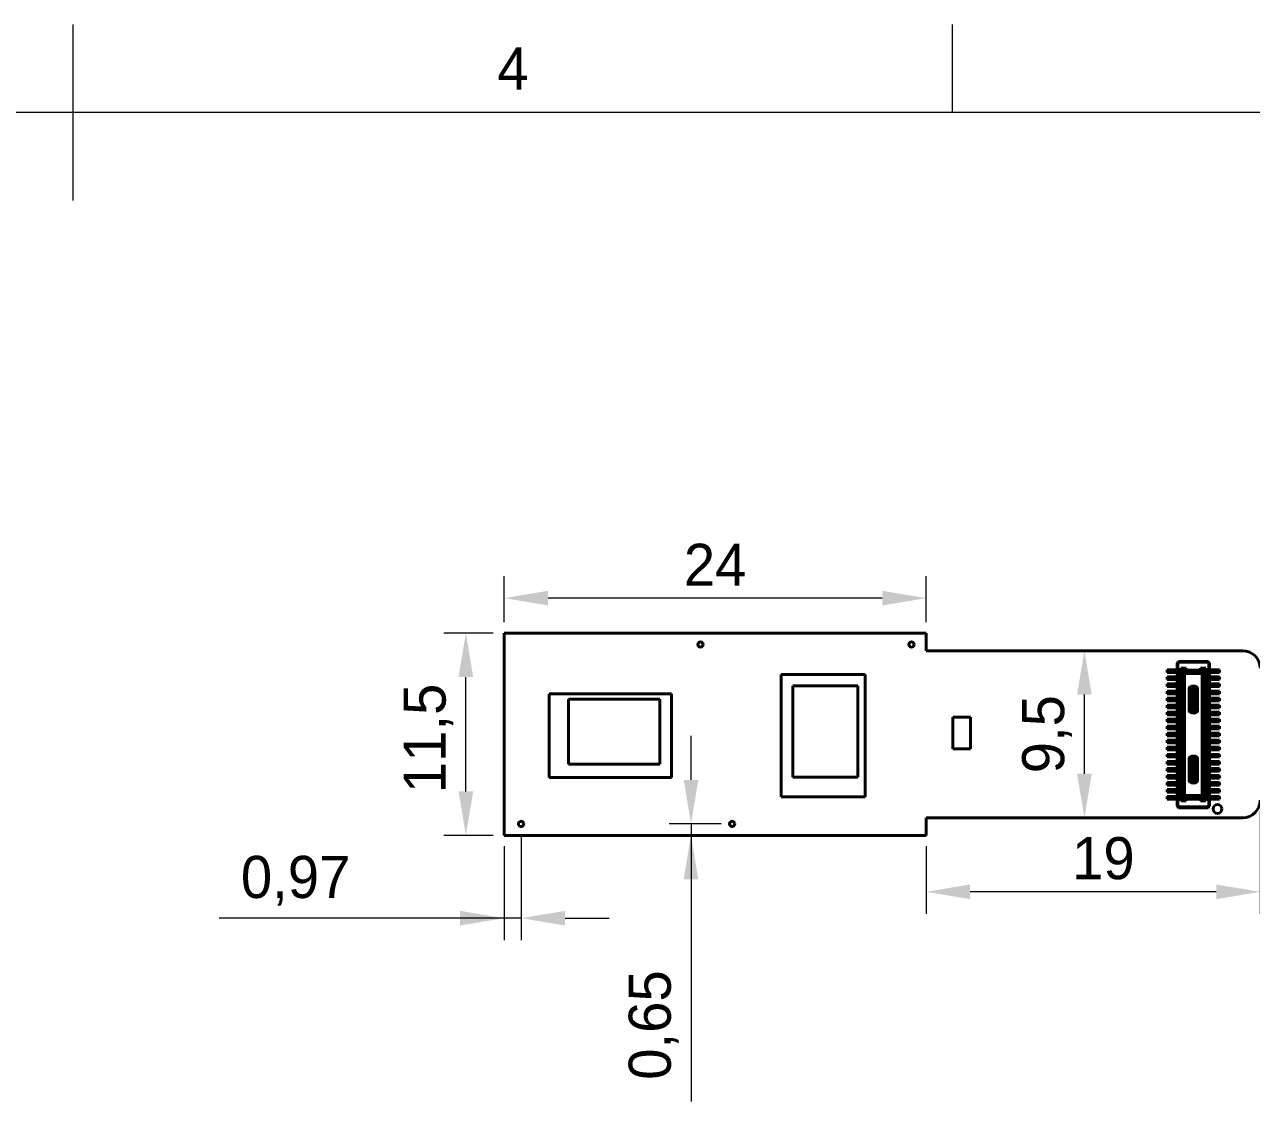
# Model space of a CAD drawing. Header units: millimetres. Extents: x 15 to 292, y 5 to 205.
# Drawn here: x 150.7 to 220.5, y 143.8 to 205 of the extents above; entities that cross this region are included whole.
import ezdxf

# ---------------------------------------------------------------- set-up
doc = ezdxf.new("R2010")
doc.units = ezdxf.units.MM
for name, color, linetype in [('Annotations', 7, 'Continuous'), ('Border', 7, 'Continuous'), ('Geometries', 7, 'Continuous')]:
    doc.layers.add(name, color=color, linetype=linetype)
doc.styles.add('Shapr0', font='txt', dxfattribs={"height": 2.3925})
doc.styles.add('Shapr6', font='txt', dxfattribs={"height": 2.3925})
doc.dimstyles.new('ISO-25', dxfattribs={"dimtxt": 2.5, "dimasz": 2.5, "dimexe": 1.25, "dimexo": 0.625, "dimtad": 1, "dimtxsty": 'Standard', "dimcen": 2.5, "dimadec": 0, "dimazin": 0, "dimtfac": 1, "dimtmove": 0, "dimatfit": 3, "dimfxl": 1, "dimarcsym": 0})

# ---------------------------------------------------------------- blocks, each defined once
blk = doc.blocks.new('*D2')
at = {"layer": 'Annotations', "color": 0, "linetype": 'Continuous', "lineweight": 15}
for p, q in [((177.375, 170.4), (174.577, 170.4)), ((175.827, 161.4), (175.827, 167.9)), ((177.375, 158.9), (174.577, 158.9))]:
    blk.add_line(p, q, dxfattribs=at)
at = {"layer": 'Annotations', "color": 0}
for points in [[(176.244, 167.9), (175.411, 167.9), (175.827, 170.4)], [(175.411, 161.4), (176.244, 161.4), (175.827, 158.9)]]:
    blk.add_solid(points, dxfattribs=at)
at = {"layer": 'Defpoints', "color": 0}
for p in [(175.827, 170.4), (178, 170.4), (178, 158.9)]:
    blk.add_point(p, dxfattribs=at)
at = {"layer": 'Annotations', "color": 0, "lineweight": 15, "insert": (173.703, 164.411), "char_height": 2.3925, "attachment_point": 5, "rotation": 90, "style": 'Shapr6'}
blk.add_mtext('11,5', dxfattribs=at)
blk = doc.blocks.new('*D4')
at = {"layer": 'Annotations', "color": 0, "linetype": 'Continuous', "lineweight": 15}
blk.add_line((211, 162.4), (211, 166.9), dxfattribs=at)
at = {"layer": 'Annotations', "color": 0}
for points in [[(211.417, 166.9), (210.583, 166.9), (211, 169.4)], [(210.583, 162.4), (211.417, 162.4), (211, 159.9)]]:
    blk.add_solid(points, dxfattribs=at)
at = {"layer": 'Defpoints', "color": 0}
for p in [(211, 169.4), (211, 169.4), (211, 159.9)]:
    blk.add_point(p, dxfattribs=at)
at = {"layer": 'Annotations', "color": 0, "lineweight": 15, "insert": (208.876, 164.65), "char_height": 2.3925, "attachment_point": 5, "rotation": 90, "style": 'Shapr6'}
blk.add_mtext('9,5', dxfattribs=at)
blk = doc.blocks.new('*D5')
at = {"layer": 'Annotations', "color": 0, "linetype": 'Continuous', "lineweight": 15}
for p, q in [((178, 171.025), (178, 173.637)), ((202, 171.025), (202, 173.637)), ((199.5, 172.387), (180.5, 172.387))]:
    blk.add_line(p, q, dxfattribs=at)
at = {"layer": 'Annotations', "color": 0}
for points in [[(180.5, 172.804), (180.5, 171.97), (178, 172.387)], [(199.5, 171.97), (199.5, 172.804), (202, 172.387)]]:
    blk.add_solid(points, dxfattribs=at)
at = {"layer": 'Defpoints', "color": 0}
for p in [(178, 172.387), (178, 170.4), (202, 170.4)]:
    blk.add_point(p, dxfattribs=at)
at = {"layer": 'Annotations', "color": 0, "lineweight": 15, "insert": (190, 174.283), "char_height": 2.3925, "attachment_point": 5, "style": 'Shapr6'}
blk.add_mtext('24', dxfattribs=at)
blk = doc.blocks.new('*D6')
at = {"layer": 'Annotations', "color": 0, "linetype": 'Continuous', "lineweight": 15}
for p, q in [((221, 160.275), (221, 154.439)), ((202, 158.275), (202, 154.439)), ((218.5, 155.689), (204.5, 155.689))]:
    blk.add_line(p, q, dxfattribs=at)
at = {"layer": 'Annotations', "color": 0}
for points in [[(204.5, 156.105), (204.5, 155.272), (202, 155.689)], [(218.5, 155.272), (218.5, 156.105), (221, 155.689)]]:
    blk.add_solid(points, dxfattribs=at)
at = {"layer": 'Defpoints', "color": 0}
for p in [(221, 160.9), (202, 158.9), (202, 155.689)]:
    blk.add_point(p, dxfattribs=at)
at = {"layer": 'Annotations', "color": 0, "lineweight": 15, "insert": (212.078, 157.585), "char_height": 2.3925, "attachment_point": 5, "style": 'Shapr6'}
blk.add_mtext('19', dxfattribs=at)
blk = doc.blocks.new('*D8')
at = {"layer": 'Annotations', "color": 0, "linetype": 'Continuous', "lineweight": 15}
for p, q in [((178.966, 158.925), (178.966, 152.939)), ((178, 158.275), (178, 152.939)), ((178, 154.189), (161.8, 154.189)), ((175.5, 154.189), (173, 154.189)), ((178.966, 154.189), (178, 154.189)), ((181.466, 154.189), (183.966, 154.189))]:
    blk.add_line(p, q, dxfattribs=at)
at = {"layer": 'Annotations', "color": 0}
for points in [[(175.5, 153.773), (175.5, 154.606), (178, 154.189)], [(181.466, 154.606), (181.466, 153.773), (178.966, 154.189)]]:
    blk.add_solid(points, dxfattribs=at)
at = {"layer": 'Defpoints', "color": 0}
for p in [(178.966, 159.55), (178, 158.9), (178, 154.189)]:
    blk.add_point(p, dxfattribs=at)
at = {"layer": 'Annotations', "color": 0, "lineweight": 15, "insert": (166.146, 156.313), "char_height": 2.3925, "attachment_point": 5, "style": 'Shapr6'}
blk.add_mtext('0,97', dxfattribs=at)
blk = doc.blocks.new('*D9')
at = {"layer": 'Annotations', "color": 0, "linetype": 'Continuous', "lineweight": 15}
for p, q in [((188.63, 162.05), (188.63, 164.55)), ((190.341, 159.55), (187.38, 159.55)), ((188.63, 159.55), (188.63, 158.9)), ((188.63, 158.9), (188.63, 143.769)), ((188.63, 156.4), (188.63, 153.9))]:
    blk.add_line(p, q, dxfattribs=at)
at = {"layer": 'Annotations', "color": 0}
for points in [[(188.213, 162.05), (189.046, 162.05), (188.63, 159.55)], [(189.046, 156.4), (188.213, 156.4), (188.63, 158.9)]]:
    blk.add_solid(points, dxfattribs=at)
at = {"layer": 'Defpoints', "color": 0}
for p in [(190.966, 159.55), (178, 158.9), (188.63, 158.9)]:
    blk.add_point(p, dxfattribs=at)
at = {"layer": 'Annotations', "color": 0, "lineweight": 15, "insert": (186.506, 148.115), "char_height": 2.3925, "attachment_point": 5, "rotation": 90, "style": 'Shapr6'}
blk.add_mtext('0,65', dxfattribs=at)

msp = doc.modelspace()

# ---------------------------------------------------------------- linework, layer by layer
at = {"layer": 'Border', "linetype": 'Continuous', "lineweight": 15}
for p, q in [((153.5, 195), (153.5, 205)), ((203.5, 200), (203.5, 205)), ((287, 200), (20, 200))]:
    msp.add_line(p, q, dxfattribs=at)
at = {"layer": 'Geometries', "linetype": 'Continuous', "lineweight": 40}
for p, q in [((178, 170.4), (202, 170.4)), ((178, 158.9), (178, 170.4)), ((178, 170.4), (202, 170.4)), ((178, 158.9), (178, 170.4)), ((202, 169.4), (202, 170.4)), ((202, 169.4), (202, 170.4)), ((202, 169.4), (220, 169.4)), ((202, 169.4), (220, 169.4)), ((215.711, 168.305), (215.971, 168.305)), ((215.711, 168.155), (215.711, 168.305)), ((215.971, 168.155), (215.711, 168.155)), ((215.971, 168.305), (216.015, 168.305)), ((215.971, 168.305), (215.971, 168.155)), ((215.971, 168.155), (216.015, 168.155)), ((216.015, 168.305), (216.039, 168.305)), ((216.015, 168.305), (216.015, 168.155)), ((216.039, 168.155), (216.015, 168.155)), ((216.039, 168.305), (216.039, 168.155)), ((216.171, 168.305), (216.039, 168.305)), ((216.171, 168.155), (216.039, 168.155)), ((216.171, 168.305), (216.271, 168.305)), ((216.171, 168.305), (216.171, 168.155)), ((216.271, 168.155), (216.171, 168.155)), ((216.271, 168.69), (216.321, 168.74)), ((216.271, 168.305), (216.271, 168.69)), ((216.271, 168.155), (216.271, 168.305)), ((216.271, 167.905), (216.271, 168.155)), ((216.371, 168.79), (216.321, 168.74)), ((216.321, 168.74), (216.321, 160.52)), ((216.321, 168.74), (218.071, 168.74)), ((218.021, 168.79), (216.371, 168.79)), ((216.481, 168.4), (216.631, 168.4)), ((216.481, 168.4), (216.481, 160.86)), ((216.631, 168.4), (216.796, 168.4)), ((216.631, 168.4), (216.631, 168.265)), ((216.796, 168.265), (216.631, 168.265)), ((216.631, 168.265), (216.631, 168.161)), ((216.631, 168.161), (216.631, 161.1)), ((216.691, 168.1), (216.632, 168.159)), ((216.632, 168.159), (217.76, 168.159)), ((216.796, 168.3), (216.796, 168.4)), ((216.796, 168.3), (217.596, 168.3)), ((216.796, 168.3), (216.796, 168.265)), ((217.596, 168.4), (217.761, 168.4)), ((217.596, 168.4), (217.596, 168.3)), ((217.596, 168.265), (217.596, 168.3)), ((217.761, 168.265), (217.596, 168.265)), ((217.701, 168.1), (217.76, 168.159)), ((217.761, 168.4), (217.911, 168.4)), ((217.761, 168.4), (217.761, 168.265)), ((217.761, 168.265), (217.761, 168.161)), ((217.761, 168.161), (217.761, 161.1)), ((217.911, 160.86), (217.911, 168.4)), ((218.021, 168.79), (218.071, 168.74)), ((218.071, 168.74), (218.121, 168.69)), ((218.071, 168.74), (218.071, 160.52)), ((218.121, 168.305), (218.121, 168.69)), ((218.221, 168.305), (218.121, 168.305)), ((218.121, 168.155), (218.121, 168.305)), ((218.121, 168.155), (218.221, 168.155)), ((218.121, 167.905), (218.121, 168.155)), ((218.221, 168.305), (218.354, 168.305)), ((218.221, 168.305), (218.221, 168.155)), ((218.221, 168.155), (218.354, 168.155)), ((218.377, 168.305), (218.354, 168.305)), ((218.354, 168.305), (218.354, 168.155)), ((218.354, 168.155), (218.377, 168.155)), ((218.377, 168.305), (218.377, 168.155)), ((218.421, 168.305), (218.377, 168.305)), ((218.421, 168.155), (218.377, 168.155)), ((218.681, 168.305), (218.421, 168.305)), ((218.421, 168.305), (218.421, 168.155)), ((218.421, 168.155), (218.681, 168.155)), ((218.681, 168.155), (218.681, 168.305)), ((193.762, 161.089), (193.762, 168.045)), ((193.762, 168.045), (198.527, 168.045)), ((198.527, 168.045), (198.527, 161.089)), ((215.711, 167.905), (215.971, 167.905)), ((215.711, 167.755), (215.711, 167.905)), ((215.971, 167.755), (215.711, 167.755)), ((215.711, 167.505), (215.971, 167.505)), ((215.711, 167.355), (215.711, 167.505)), ((215.971, 167.905), (216.015, 167.905)), ((215.971, 167.905), (215.971, 167.755)), ((215.971, 167.755), (216.015, 167.755)), ((215.971, 167.505), (216.015, 167.505)), ((215.971, 167.505), (215.971, 167.355)), ((216.015, 167.905), (216.039, 167.905)), ((216.015, 167.905), (216.015, 167.755)), ((216.039, 167.755), (216.015, 167.755)), ((216.015, 167.505), (216.039, 167.505)), ((216.015, 167.505), (216.015, 167.355)), ((216.171, 167.905), (216.039, 167.905)), ((216.039, 167.905), (216.039, 167.755)), ((216.171, 167.755), (216.039, 167.755)), ((216.171, 167.505), (216.039, 167.505)), ((216.039, 167.505), (216.039, 167.355)), ((216.171, 167.905), (216.171, 167.755)), ((216.171, 167.905), (216.271, 167.905)), ((216.271, 167.755), (216.171, 167.755)), ((216.171, 167.505), (216.171, 167.355)), ((216.171, 167.505), (216.271, 167.505)), ((216.271, 167.755), (216.271, 167.905)), ((216.271, 167.505), (216.271, 167.755)), ((216.271, 167.355), (216.271, 167.505)), ((216.691, 168.1), (217.701, 168.1)), ((216.691, 168.1), (216.691, 161.161)), ((217.701, 168.1), (217.701, 161.161)), ((218.221, 167.905), (218.121, 167.905)), ((218.121, 167.755), (218.121, 167.905)), ((218.121, 167.755), (218.221, 167.755)), ((218.121, 167.505), (218.121, 167.755)), ((218.221, 167.505), (218.121, 167.505)), ((218.121, 167.355), (218.121, 167.505)), ((218.221, 167.905), (218.354, 167.905)), ((218.221, 167.905), (218.221, 167.755)), ((218.221, 167.755), (218.354, 167.755)), ((218.221, 167.505), (218.354, 167.505)), ((218.221, 167.505), (218.221, 167.355)), ((218.354, 167.905), (218.354, 167.755)), ((218.377, 167.905), (218.354, 167.905)), ((218.354, 167.755), (218.377, 167.755)), ((218.377, 167.505), (218.354, 167.505)), ((218.354, 167.505), (218.354, 167.355)), ((218.421, 167.905), (218.377, 167.905)), ((218.377, 167.905), (218.377, 167.755)), ((218.421, 167.755), (218.377, 167.755)), ((218.421, 167.505), (218.377, 167.505)), ((218.377, 167.505), (218.377, 167.355)), ((218.681, 167.905), (218.421, 167.905)), ((218.421, 167.905), (218.421, 167.755)), ((218.421, 167.755), (218.681, 167.755)), ((218.421, 167.505), (218.421, 167.355)), ((218.681, 167.505), (218.421, 167.505)), ((218.681, 167.755), (218.681, 167.905)), ((218.681, 167.355), (218.681, 167.505)), ((180.566, 166.95), (187.522, 166.95)), ((180.566, 162.185), (180.566, 166.95)), ((187.522, 166.95), (187.522, 162.185)), ((194.416, 167.4), (198.116, 167.4)), ((194.416, 162.2), (194.416, 167.4)), ((198.116, 167.4), (198.116, 162.2)), ((215.971, 167.355), (215.711, 167.355)), ((215.711, 167.105), (215.971, 167.105)), ((215.711, 166.955), (215.711, 167.105)), ((215.971, 166.955), (215.711, 166.955)), ((215.971, 167.355), (216.015, 167.355)), ((215.971, 167.105), (216.015, 167.105)), ((215.971, 167.105), (215.971, 166.955)), ((215.971, 166.955), (216.015, 166.955)), ((216.039, 167.355), (216.015, 167.355)), ((216.015, 167.105), (216.015, 166.955)), ((216.015, 167.105), (216.039, 167.105)), ((216.039, 166.955), (216.015, 166.955)), ((216.171, 167.355), (216.039, 167.355)), ((216.171, 167.105), (216.039, 167.105)), ((216.039, 167.105), (216.039, 166.955)), ((216.171, 166.955), (216.039, 166.955)), ((216.271, 167.355), (216.171, 167.355)), ((216.171, 167.105), (216.271, 167.105)), ((216.171, 167.105), (216.171, 166.955)), ((216.271, 166.955), (216.171, 166.955)), ((216.271, 167.105), (216.271, 167.355)), ((216.271, 166.955), (216.271, 167.105)), ((216.271, 166.705), (216.271, 166.955)), ((217.011, 167.254), (216.961, 167.254)), ((216.961, 165.991), (216.961, 167.254)), ((217.036, 167.297), (217.011, 167.34)), ((217.011, 165.991), (217.011, 167.254)), ((217.136, 167.283), (217.136, 165.962)), ((217.256, 167.283), (217.256, 165.962)), ((217.356, 167.297), (217.381, 167.34)), ((217.431, 167.254), (217.381, 167.254)), ((217.381, 165.991), (217.381, 167.254)), ((217.431, 167.254), (217.431, 165.991)), ((218.121, 167.355), (218.221, 167.355)), ((218.121, 167.105), (218.121, 167.355)), ((218.221, 167.105), (218.121, 167.105)), ((218.121, 166.955), (218.121, 167.105)), ((218.121, 166.955), (218.221, 166.955)), ((218.121, 166.705), (218.121, 166.955)), ((218.221, 167.355), (218.354, 167.355)), ((218.221, 167.105), (218.354, 167.105)), ((218.221, 167.105), (218.221, 166.955)), ((218.221, 166.955), (218.354, 166.955)), ((218.354, 167.355), (218.377, 167.355)), ((218.377, 167.105), (218.354, 167.105)), ((218.354, 167.105), (218.354, 166.955)), ((218.354, 166.955), (218.377, 166.955)), ((218.421, 167.355), (218.377, 167.355)), ((218.377, 167.105), (218.377, 166.955)), ((218.421, 167.105), (218.377, 167.105)), ((218.421, 166.955), (218.377, 166.955)), ((218.421, 167.355), (218.681, 167.355)), ((218.421, 167.105), (218.421, 166.955)), ((218.681, 167.105), (218.421, 167.105)), ((218.421, 166.955), (218.681, 166.955)), ((218.681, 166.955), (218.681, 167.105)), ((181.666, 166.65), (186.866, 166.65)), ((181.666, 162.95), (181.666, 166.65)), ((186.866, 166.65), (186.866, 162.95)), ((215.711, 166.555), (215.711, 166.705)), ((215.711, 166.705), (215.971, 166.705)), ((215.971, 166.555), (215.711, 166.555)), ((215.711, 166.305), (215.971, 166.305)), ((215.711, 166.155), (215.711, 166.305)), ((215.971, 166.155), (215.711, 166.155)), ((215.971, 166.705), (216.015, 166.705)), ((215.971, 166.705), (215.971, 166.555)), ((215.971, 166.555), (216.015, 166.555)), ((215.971, 166.305), (216.015, 166.305)), ((215.971, 166.305), (215.971, 166.155)), ((215.971, 166.155), (216.015, 166.155)), ((216.015, 166.705), (216.039, 166.705)), ((216.015, 166.705), (216.015, 166.555)), ((216.039, 166.555), (216.015, 166.555)), ((216.015, 166.305), (216.039, 166.305)), ((216.015, 166.305), (216.015, 166.155)), ((216.039, 166.155), (216.015, 166.155)), ((216.039, 166.705), (216.039, 166.555)), ((216.171, 166.705), (216.039, 166.705)), ((216.171, 166.555), (216.039, 166.555)), ((216.171, 166.305), (216.039, 166.305)), ((216.039, 166.305), (216.039, 166.155)), ((216.171, 166.155), (216.039, 166.155)), ((216.171, 166.705), (216.271, 166.705)), ((216.171, 166.705), (216.171, 166.555)), ((216.271, 166.555), (216.171, 166.555)), ((216.171, 166.305), (216.171, 166.155)), ((216.171, 166.305), (216.271, 166.305)), ((216.271, 166.155), (216.171, 166.155)), ((216.271, 166.555), (216.271, 166.705)), ((216.271, 166.305), (216.271, 166.555)), ((216.271, 166.155), (216.271, 166.305)), ((216.271, 165.905), (216.271, 166.155)), ((218.221, 166.705), (218.121, 166.705)), ((218.121, 166.555), (218.121, 166.705)), ((218.121, 166.555), (218.221, 166.555)), ((218.121, 166.305), (218.121, 166.555)), ((218.221, 166.305), (218.121, 166.305)), ((218.121, 166.155), (218.121, 166.305)), ((218.121, 166.155), (218.221, 166.155)), ((218.121, 165.905), (218.121, 166.155)), ((218.221, 166.705), (218.354, 166.705)), ((218.221, 166.705), (218.221, 166.555)), ((218.221, 166.555), (218.354, 166.555)), ((218.221, 166.305), (218.354, 166.305)), ((218.221, 166.305), (218.221, 166.155)), ((218.221, 166.155), (218.354, 166.155)), ((218.377, 166.705), (218.354, 166.705)), ((218.354, 166.705), (218.354, 166.555)), ((218.354, 166.555), (218.377, 166.555)), ((218.354, 166.305), (218.354, 166.155)), ((218.377, 166.305), (218.354, 166.305)), ((218.354, 166.155), (218.377, 166.155)), ((218.421, 166.705), (218.377, 166.705)), ((218.377, 166.705), (218.377, 166.555)), ((218.421, 166.555), (218.377, 166.555)), ((218.377, 166.305), (218.377, 166.155)), ((218.421, 166.305), (218.377, 166.305)), ((218.421, 166.155), (218.377, 166.155)), ((218.421, 166.705), (218.421, 166.555)), ((218.681, 166.705), (218.421, 166.705)), ((218.421, 166.555), (218.681, 166.555)), ((218.681, 166.305), (218.421, 166.305)), ((218.421, 166.305), (218.421, 166.155)), ((218.421, 166.155), (218.681, 166.155)), ((218.681, 166.555), (218.681, 166.705)), ((218.681, 166.155), (218.681, 166.305)), ((203.521, 165.624), (204.521, 165.624)), ((203.521, 163.824), (203.521, 165.624)), ((204.521, 165.624), (204.521, 163.824)), ((215.711, 165.905), (215.971, 165.905)), ((215.711, 165.755), (215.711, 165.905)), ((215.971, 165.755), (215.711, 165.755)), ((215.711, 165.355), (215.711, 165.505)), ((215.711, 165.505), (215.971, 165.505)), ((215.971, 165.355), (215.711, 165.355)), ((215.971, 165.905), (216.015, 165.905)), ((215.971, 165.905), (215.971, 165.755)), ((215.971, 165.755), (216.015, 165.755)), ((215.971, 165.505), (215.971, 165.355)), ((215.971, 165.505), (216.015, 165.505)), ((215.971, 165.355), (216.015, 165.355)), ((216.015, 165.905), (216.039, 165.905)), ((216.015, 165.905), (216.015, 165.755)), ((216.039, 165.755), (216.015, 165.755)), ((216.015, 165.505), (216.015, 165.355)), ((216.015, 165.505), (216.039, 165.505)), ((216.039, 165.355), (216.015, 165.355)), ((216.039, 165.905), (216.039, 165.755)), ((216.171, 165.905), (216.039, 165.905)), ((216.171, 165.755), (216.039, 165.755)), ((216.171, 165.505), (216.039, 165.505)), ((216.039, 165.505), (216.039, 165.355)), ((216.171, 165.355), (216.039, 165.355)), ((216.171, 165.905), (216.171, 165.755)), ((216.171, 165.905), (216.271, 165.905)), ((216.271, 165.755), (216.171, 165.755)), ((216.171, 165.505), (216.271, 165.505)), ((216.171, 165.505), (216.171, 165.355)), ((216.271, 165.355), (216.171, 165.355)), ((216.271, 165.755), (216.271, 165.905)), ((216.271, 165.505), (216.271, 165.755)), ((216.271, 165.355), (216.271, 165.505)), ((216.271, 165.105), (216.271, 165.355)), ((216.961, 165.991), (217.011, 165.991)), ((217.011, 165.905), (217.036, 165.948)), ((217.356, 165.948), (217.381, 165.905)), ((217.381, 165.991), (217.431, 165.991)), ((218.221, 165.905), (218.121, 165.905)), ((218.121, 165.755), (218.121, 165.905)), ((218.121, 165.755), (218.221, 165.755)), ((218.121, 165.505), (218.121, 165.755)), ((218.221, 165.505), (218.121, 165.505)), ((218.121, 165.355), (218.121, 165.505)), ((218.121, 165.105), (218.121, 165.355)), ((218.121, 165.355), (218.221, 165.355)), ((218.221, 165.905), (218.354, 165.905)), ((218.221, 165.905), (218.221, 165.755)), ((218.221, 165.755), (218.354, 165.755)), ((218.221, 165.505), (218.354, 165.505)), ((218.221, 165.505), (218.221, 165.355)), ((218.221, 165.355), (218.354, 165.355)), ((218.377, 165.905), (218.354, 165.905)), ((218.354, 165.905), (218.354, 165.755)), ((218.354, 165.755), (218.377, 165.755)), ((218.377, 165.505), (218.354, 165.505)), ((218.354, 165.505), (218.354, 165.355)), ((218.354, 165.355), (218.377, 165.355)), ((218.421, 165.905), (218.377, 165.905)), ((218.377, 165.905), (218.377, 165.755)), ((218.421, 165.755), (218.377, 165.755)), ((218.421, 165.505), (218.377, 165.505)), ((218.377, 165.505), (218.377, 165.355)), ((218.421, 165.355), (218.377, 165.355)), ((218.421, 165.905), (218.421, 165.755)), ((218.681, 165.905), (218.421, 165.905)), ((218.421, 165.755), (218.681, 165.755)), ((218.681, 165.505), (218.421, 165.505)), ((218.421, 165.505), (218.421, 165.355)), ((218.421, 165.355), (218.681, 165.355)), ((218.681, 165.755), (218.681, 165.905)), ((218.681, 165.355), (218.681, 165.505)), ((215.711, 165.105), (215.971, 165.105)), ((215.711, 164.955), (215.711, 165.105)), ((215.971, 164.955), (215.711, 164.955)), ((215.711, 164.555), (215.711, 164.705)), ((215.711, 164.705), (215.971, 164.705)), ((215.971, 165.105), (215.971, 164.955)), ((215.971, 165.105), (216.015, 165.105)), ((215.971, 164.955), (216.015, 164.955)), ((215.971, 164.705), (216.015, 164.705)), ((215.971, 164.705), (215.971, 164.555)), ((216.015, 165.105), (216.015, 164.955)), ((216.015, 165.105), (216.039, 165.105)), ((216.039, 164.955), (216.015, 164.955)), ((216.015, 164.705), (216.039, 164.705)), ((216.015, 164.705), (216.015, 164.555)), ((216.171, 165.105), (216.039, 165.105)), ((216.039, 165.105), (216.039, 164.955)), ((216.171, 164.955), (216.039, 164.955)), ((216.171, 164.705), (216.039, 164.705)), ((216.039, 164.705), (216.039, 164.555)), ((216.171, 165.105), (216.271, 165.105)), ((216.171, 165.105), (216.171, 164.955)), ((216.271, 164.955), (216.171, 164.955)), ((216.171, 164.705), (216.271, 164.705)), ((216.171, 164.705), (216.171, 164.555)), ((216.271, 164.955), (216.271, 165.105)), ((216.271, 164.705), (216.271, 164.955)), ((216.271, 164.555), (216.271, 164.705)), ((218.221, 165.105), (218.121, 165.105)), ((218.121, 164.955), (218.121, 165.105)), ((218.121, 164.955), (218.221, 164.955)), ((218.121, 164.705), (218.121, 164.955)), ((218.221, 164.705), (218.121, 164.705)), ((218.121, 164.555), (218.121, 164.705)), ((218.221, 165.105), (218.354, 165.105)), ((218.221, 165.105), (218.221, 164.955)), ((218.221, 164.955), (218.354, 164.955)), ((218.221, 164.705), (218.354, 164.705)), ((218.221, 164.705), (218.221, 164.555)), ((218.377, 165.105), (218.354, 165.105)), ((218.354, 165.105), (218.354, 164.955)), ((218.354, 164.955), (218.377, 164.955)), ((218.377, 164.705), (218.354, 164.705)), ((218.354, 164.705), (218.354, 164.555)), ((218.421, 165.105), (218.377, 165.105)), ((218.377, 165.105), (218.377, 164.955)), ((218.421, 164.955), (218.377, 164.955)), ((218.377, 164.705), (218.377, 164.555)), ((218.421, 164.705), (218.377, 164.705)), ((218.421, 165.105), (218.421, 164.955)), ((218.681, 165.105), (218.421, 165.105)), ((218.421, 164.955), (218.681, 164.955)), ((218.681, 164.705), (218.421, 164.705)), ((218.421, 164.705), (218.421, 164.555)), ((218.681, 164.955), (218.681, 165.105)), ((218.681, 164.555), (218.681, 164.705)), ((215.971, 164.555), (215.711, 164.555)), ((215.711, 164.305), (215.971, 164.305)), ((215.711, 164.155), (215.711, 164.305)), ((215.971, 164.155), (215.711, 164.155)), ((215.971, 164.555), (216.015, 164.555)), ((215.971, 164.305), (215.971, 164.155)), ((215.971, 164.305), (216.015, 164.305)), ((215.971, 164.155), (216.015, 164.155)), ((216.039, 164.555), (216.015, 164.555)), ((216.015, 164.305), (216.015, 164.155)), ((216.015, 164.305), (216.039, 164.305)), ((216.039, 164.155), (216.015, 164.155)), ((216.171, 164.555), (216.039, 164.555)), ((216.171, 164.305), (216.039, 164.305)), ((216.039, 164.305), (216.039, 164.155)), ((216.171, 164.155), (216.039, 164.155)), ((216.271, 164.555), (216.171, 164.555)), ((216.171, 164.305), (216.171, 164.155)), ((216.171, 164.305), (216.271, 164.305)), ((216.271, 164.155), (216.171, 164.155)), ((216.271, 164.305), (216.271, 164.555)), ((216.271, 164.155), (216.271, 164.305)), ((216.271, 163.905), (216.271, 164.155)), ((218.121, 164.555), (218.221, 164.555)), ((218.121, 164.305), (218.121, 164.555)), ((218.121, 164.155), (218.121, 164.305)), ((218.221, 164.305), (218.121, 164.305)), ((218.121, 164.155), (218.221, 164.155)), ((218.121, 163.905), (218.121, 164.155)), ((218.221, 164.555), (218.354, 164.555)), ((218.221, 164.305), (218.354, 164.305)), ((218.221, 164.305), (218.221, 164.155)), ((218.221, 164.155), (218.354, 164.155)), ((218.354, 164.555), (218.377, 164.555)), ((218.377, 164.305), (218.354, 164.305)), ((218.354, 164.305), (218.354, 164.155)), ((218.354, 164.155), (218.377, 164.155)), ((218.421, 164.555), (218.377, 164.555)), ((218.421, 164.305), (218.377, 164.305)), ((218.377, 164.305), (218.377, 164.155)), ((218.421, 164.155), (218.377, 164.155)), ((218.421, 164.555), (218.681, 164.555)), ((218.421, 164.305), (218.421, 164.155)), ((218.681, 164.305), (218.421, 164.305)), ((218.421, 164.155), (218.681, 164.155)), ((218.681, 164.155), (218.681, 164.305)), ((204.521, 163.824), (203.521, 163.824)), ((215.711, 163.755), (215.711, 163.905)), ((215.711, 163.905), (215.971, 163.905)), ((215.971, 163.755), (215.711, 163.755)), ((215.711, 163.505), (215.971, 163.505)), ((215.711, 163.355), (215.711, 163.505)), ((215.971, 163.355), (215.711, 163.355)), ((215.971, 163.905), (215.971, 163.755)), ((215.971, 163.905), (216.015, 163.905)), ((215.971, 163.755), (216.015, 163.755)), ((215.971, 163.505), (216.015, 163.505)), ((215.971, 163.505), (215.971, 163.355)), ((215.971, 163.355), (216.015, 163.355)), ((216.015, 163.905), (216.039, 163.905)), ((216.015, 163.905), (216.015, 163.755)), ((216.039, 163.755), (216.015, 163.755)), ((216.015, 163.505), (216.039, 163.505)), ((216.015, 163.505), (216.015, 163.355)), ((216.039, 163.355), (216.015, 163.355)), ((216.171, 163.905), (216.039, 163.905)), ((216.039, 163.905), (216.039, 163.755)), ((216.171, 163.755), (216.039, 163.755)), ((216.171, 163.505), (216.039, 163.505)), ((216.039, 163.505), (216.039, 163.355)), ((216.171, 163.355), (216.039, 163.355)), ((216.171, 163.905), (216.271, 163.905)), ((216.171, 163.905), (216.171, 163.755)), ((216.271, 163.755), (216.171, 163.755)), ((216.171, 163.505), (216.271, 163.505)), ((216.171, 163.505), (216.171, 163.355)), ((216.271, 163.355), (216.171, 163.355)), ((216.271, 163.755), (216.271, 163.905)), ((216.271, 163.505), (216.271, 163.755)), ((216.271, 163.355), (216.271, 163.505)), ((216.271, 163.105), (216.271, 163.355)), ((217.011, 163.269), (216.961, 163.269)), ((216.961, 163.269), (216.961, 162.006)), ((217.036, 163.312), (217.011, 163.355)), ((217.011, 162.006), (217.011, 163.269)), ((217.136, 163.298), (217.136, 161.977)), ((217.256, 163.298), (217.256, 161.977)), ((217.381, 163.355), (217.356, 163.312)), ((217.431, 163.269), (217.381, 163.269)), ((217.381, 162.006), (217.381, 163.269)), ((217.431, 162.006), (217.431, 163.269)), ((218.221, 163.905), (218.121, 163.905)), ((218.121, 163.755), (218.121, 163.905)), ((218.121, 163.755), (218.221, 163.755)), ((218.121, 163.505), (218.121, 163.755)), ((218.221, 163.505), (218.121, 163.505)), ((218.121, 163.355), (218.121, 163.505)), ((218.121, 163.355), (218.221, 163.355)), ((218.121, 163.105), (218.121, 163.355)), ((218.221, 163.905), (218.354, 163.905)), ((218.221, 163.905), (218.221, 163.755)), ((218.221, 163.755), (218.354, 163.755)), ((218.221, 163.505), (218.354, 163.505)), ((218.221, 163.505), (218.221, 163.355)), ((218.221, 163.355), (218.354, 163.355)), ((218.377, 163.905), (218.354, 163.905)), ((218.354, 163.905), (218.354, 163.755)), ((218.354, 163.755), (218.377, 163.755)), ((218.377, 163.505), (218.354, 163.505)), ((218.354, 163.505), (218.354, 163.355)), ((218.354, 163.355), (218.377, 163.355)), ((218.421, 163.905), (218.377, 163.905)), ((218.377, 163.905), (218.377, 163.755)), ((218.421, 163.755), (218.377, 163.755)), ((218.421, 163.505), (218.377, 163.505)), ((218.377, 163.505), (218.377, 163.355)), ((218.421, 163.355), (218.377, 163.355)), ((218.681, 163.905), (218.421, 163.905)), ((218.421, 163.905), (218.421, 163.755)), ((218.421, 163.755), (218.681, 163.755)), ((218.421, 163.505), (218.421, 163.355)), ((218.681, 163.505), (218.421, 163.505)), ((218.421, 163.355), (218.681, 163.355)), ((218.681, 163.755), (218.681, 163.905)), ((218.681, 163.355), (218.681, 163.505)), ((186.866, 162.95), (181.666, 162.95)), ((215.711, 162.955), (215.711, 163.105)), ((215.711, 163.105), (215.971, 163.105)), ((215.971, 162.955), (215.711, 162.955)), ((215.711, 162.705), (215.971, 162.705)), ((215.711, 162.555), (215.711, 162.705)), ((215.971, 163.105), (216.015, 163.105)), ((215.971, 163.105), (215.971, 162.955)), ((215.971, 162.955), (216.015, 162.955)), ((215.971, 162.705), (216.015, 162.705)), ((215.971, 162.705), (215.971, 162.555)), ((216.015, 163.105), (216.039, 163.105)), ((216.015, 163.105), (216.015, 162.955)), ((216.039, 162.955), (216.015, 162.955)), ((216.015, 162.705), (216.039, 162.705)), ((216.015, 162.705), (216.015, 162.555)), ((216.171, 163.105), (216.039, 163.105)), ((216.039, 163.105), (216.039, 162.955)), ((216.171, 162.955), (216.039, 162.955)), ((216.171, 162.705), (216.039, 162.705)), ((216.039, 162.705), (216.039, 162.555)), ((216.171, 163.105), (216.171, 162.955)), ((216.171, 163.105), (216.271, 163.105)), ((216.271, 162.955), (216.171, 162.955)), ((216.171, 162.705), (216.271, 162.705)), ((216.171, 162.705), (216.171, 162.555)), ((216.271, 162.955), (216.271, 163.105)), ((216.271, 162.705), (216.271, 162.955)), ((216.271, 162.555), (216.271, 162.705)), ((218.221, 163.105), (218.121, 163.105)), ((218.121, 162.955), (218.121, 163.105)), ((218.121, 162.955), (218.221, 162.955)), ((218.121, 162.705), (218.121, 162.955)), ((218.221, 162.705), (218.121, 162.705)), ((218.121, 162.555), (218.121, 162.705)), ((218.221, 163.105), (218.354, 163.105)), ((218.221, 163.105), (218.221, 162.955)), ((218.221, 162.955), (218.354, 162.955)), ((218.221, 162.705), (218.354, 162.705)), ((218.221, 162.705), (218.221, 162.555)), ((218.354, 163.105), (218.354, 162.955)), ((218.377, 163.105), (218.354, 163.105)), ((218.354, 162.955), (218.377, 162.955)), ((218.377, 162.705), (218.354, 162.705)), ((218.354, 162.705), (218.354, 162.555)), ((218.421, 163.105), (218.377, 163.105)), ((218.377, 163.105), (218.377, 162.955)), ((218.421, 162.955), (218.377, 162.955)), ((218.421, 162.705), (218.377, 162.705)), ((218.377, 162.705), (218.377, 162.555)), ((218.421, 163.105), (218.421, 162.955)), ((218.681, 163.105), (218.421, 163.105)), ((218.421, 162.955), (218.681, 162.955)), ((218.421, 162.705), (218.421, 162.555)), ((218.681, 162.705), (218.421, 162.705)), ((218.681, 162.955), (218.681, 163.105)), ((218.681, 162.555), (218.681, 162.705)), ((187.522, 162.185), (180.566, 162.185)), ((198.116, 162.2), (194.416, 162.2)), ((215.971, 162.555), (215.711, 162.555)), ((215.711, 162.305), (215.971, 162.305)), ((215.711, 162.155), (215.711, 162.305)), ((215.971, 162.155), (215.711, 162.155)), ((215.711, 161.905), (215.971, 161.905)), ((215.711, 161.755), (215.711, 161.905)), ((215.971, 162.555), (216.015, 162.555)), ((215.971, 162.305), (216.015, 162.305)), ((215.971, 162.305), (215.971, 162.155)), ((215.971, 162.155), (216.015, 162.155)), ((215.971, 161.905), (216.015, 161.905)), ((215.971, 161.905), (215.971, 161.755)), ((216.039, 162.555), (216.015, 162.555)), ((216.015, 162.305), (216.039, 162.305)), ((216.015, 162.305), (216.015, 162.155)), ((216.039, 162.155), (216.015, 162.155)), ((216.015, 161.905), (216.039, 161.905)), ((216.015, 161.905), (216.015, 161.755)), ((216.171, 162.555), (216.039, 162.555)), ((216.171, 162.305), (216.039, 162.305)), ((216.039, 162.305), (216.039, 162.155)), ((216.171, 162.155), (216.039, 162.155)), ((216.171, 161.905), (216.039, 161.905)), ((216.039, 161.905), (216.039, 161.755)), ((216.271, 162.555), (216.171, 162.555)), ((216.171, 162.305), (216.271, 162.305)), ((216.171, 162.305), (216.171, 162.155)), ((216.271, 162.155), (216.171, 162.155)), ((216.171, 161.905), (216.271, 161.905)), ((216.171, 161.905), (216.171, 161.755)), ((216.271, 162.305), (216.271, 162.555)), ((216.271, 162.155), (216.271, 162.305)), ((216.271, 161.905), (216.271, 162.155)), ((216.271, 161.755), (216.271, 161.905)), ((216.961, 162.006), (217.011, 162.006)), ((217.011, 161.92), (217.036, 161.963)), ((217.381, 161.92), (217.356, 161.963)), ((217.381, 162.006), (217.431, 162.006)), ((218.121, 162.555), (218.221, 162.555)), ((218.121, 162.305), (218.121, 162.555)), ((218.221, 162.305), (218.121, 162.305)), ((218.121, 162.155), (218.121, 162.305)), ((218.121, 162.155), (218.221, 162.155)), ((218.121, 161.905), (218.121, 162.155)), ((218.221, 161.905), (218.121, 161.905)), ((218.121, 161.755), (218.121, 161.905)), ((218.221, 162.555), (218.354, 162.555)), ((218.221, 162.305), (218.354, 162.305)), ((218.221, 162.305), (218.221, 162.155)), ((218.221, 162.155), (218.354, 162.155)), ((218.221, 161.905), (218.221, 161.755)), ((218.221, 161.905), (218.354, 161.905)), ((218.354, 162.555), (218.377, 162.555)), ((218.377, 162.305), (218.354, 162.305)), ((218.354, 162.305), (218.354, 162.155)), ((218.354, 162.155), (218.377, 162.155)), ((218.377, 161.905), (218.354, 161.905)), ((218.354, 161.905), (218.354, 161.755)), ((218.421, 162.555), (218.377, 162.555)), ((218.421, 162.305), (218.377, 162.305)), ((218.377, 162.305), (218.377, 162.155)), ((218.421, 162.155), (218.377, 162.155)), ((218.421, 161.905), (218.377, 161.905)), ((218.377, 161.905), (218.377, 161.755)), ((218.421, 162.555), (218.681, 162.555)), ((218.681, 162.305), (218.421, 162.305)), ((218.421, 162.305), (218.421, 162.155)), ((218.421, 162.155), (218.681, 162.155)), ((218.681, 161.905), (218.421, 161.905)), ((218.421, 161.905), (218.421, 161.755)), ((218.681, 162.155), (218.681, 162.305)), ((218.681, 161.755), (218.681, 161.905)), ((215.971, 161.755), (215.711, 161.755)), ((215.711, 161.505), (215.971, 161.505)), ((215.711, 161.355), (215.711, 161.505)), ((215.971, 161.355), (215.711, 161.355)), ((215.971, 161.755), (216.015, 161.755)), ((215.971, 161.505), (215.971, 161.355)), ((215.971, 161.505), (216.015, 161.505)), ((215.971, 161.355), (216.015, 161.355)), ((216.039, 161.755), (216.015, 161.755)), ((216.015, 161.505), (216.039, 161.505)), ((216.015, 161.505), (216.015, 161.355)), ((216.039, 161.355), (216.015, 161.355)), ((216.171, 161.755), (216.039, 161.755)), ((216.171, 161.505), (216.039, 161.505)), ((216.039, 161.505), (216.039, 161.355)), ((216.171, 161.355), (216.039, 161.355)), ((216.271, 161.755), (216.171, 161.755)), ((216.171, 161.505), (216.271, 161.505)), ((216.171, 161.505), (216.171, 161.355)), ((216.271, 161.355), (216.171, 161.355)), ((216.271, 161.505), (216.271, 161.755)), ((216.271, 161.355), (216.271, 161.505)), ((216.271, 161.105), (216.271, 161.355)), ((218.121, 161.755), (218.221, 161.755)), ((218.121, 161.505), (218.121, 161.755)), ((218.221, 161.505), (218.121, 161.505)), ((218.121, 161.355), (218.121, 161.505)), ((218.121, 161.355), (218.221, 161.355)), ((218.121, 161.105), (218.121, 161.355)), ((218.221, 161.755), (218.354, 161.755)), ((218.221, 161.505), (218.354, 161.505)), ((218.221, 161.505), (218.221, 161.355)), ((218.221, 161.355), (218.354, 161.355)), ((218.354, 161.755), (218.377, 161.755)), ((218.377, 161.505), (218.354, 161.505)), ((218.354, 161.505), (218.354, 161.355)), ((218.354, 161.355), (218.377, 161.355)), ((218.421, 161.755), (218.377, 161.755)), ((218.421, 161.505), (218.377, 161.505)), ((218.377, 161.505), (218.377, 161.355)), ((218.421, 161.355), (218.377, 161.355)), ((218.421, 161.755), (218.681, 161.755)), ((218.421, 161.505), (218.421, 161.355)), ((218.681, 161.505), (218.421, 161.505)), ((218.421, 161.355), (218.681, 161.355)), ((218.681, 161.355), (218.681, 161.505)), ((198.527, 161.089), (193.762, 161.089)), ((215.711, 161.105), (215.971, 161.105)), ((215.711, 160.955), (215.711, 161.105)), ((215.971, 160.955), (215.711, 160.955)), ((215.971, 161.105), (215.971, 160.955)), ((215.971, 161.105), (216.015, 161.105)), ((215.971, 160.955), (216.015, 160.955)), ((216.015, 161.105), (216.015, 160.955)), ((216.015, 161.105), (216.039, 161.105)), ((216.039, 160.955), (216.015, 160.955)), ((216.171, 161.105), (216.039, 161.105)), ((216.039, 161.105), (216.039, 160.955)), ((216.171, 160.955), (216.039, 160.955)), ((216.171, 161.105), (216.271, 161.105)), ((216.171, 161.105), (216.171, 160.955)), ((216.271, 160.955), (216.171, 160.955)), ((216.271, 160.955), (216.271, 161.105)), ((216.271, 160.57), (216.271, 160.955)), ((216.321, 160.52), (216.271, 160.57)), ((216.321, 160.52), (216.371, 160.47)), ((218.071, 160.52), (216.321, 160.52)), ((216.631, 160.86), (216.481, 160.86)), ((216.631, 161.1), (216.631, 160.995)), ((216.631, 160.995), (216.631, 160.86)), ((216.796, 160.995), (216.631, 160.995)), ((216.796, 160.86), (216.631, 160.86)), ((216.691, 161.161), (216.632, 161.101)), ((217.76, 161.101), (216.632, 161.101)), ((217.701, 161.161), (216.691, 161.161)), ((216.796, 160.995), (216.796, 160.96)), ((216.796, 160.96), (216.796, 160.86)), ((217.596, 160.96), (216.796, 160.96)), ((217.596, 160.995), (217.596, 160.96)), ((217.596, 160.995), (217.761, 160.995)), ((217.596, 160.96), (217.596, 160.86)), ((217.596, 160.86), (217.761, 160.86)), ((217.701, 161.161), (217.76, 161.101)), ((217.761, 161.1), (217.761, 160.995)), ((217.761, 160.995), (217.761, 160.86)), ((217.761, 160.86), (217.911, 160.86)), ((218.071, 160.52), (218.021, 160.47)), ((218.121, 160.57), (218.071, 160.52)), ((218.221, 161.105), (218.121, 161.105)), ((218.121, 160.955), (218.121, 161.105)), ((218.121, 160.955), (218.221, 160.955)), ((218.121, 160.57), (218.121, 160.955)), ((218.221, 161.105), (218.354, 161.105)), ((218.221, 161.105), (218.221, 160.955)), ((218.221, 160.955), (218.354, 160.955)), ((218.377, 161.105), (218.354, 161.105)), ((218.354, 161.105), (218.354, 160.955)), ((218.354, 160.955), (218.377, 160.955)), ((218.421, 161.105), (218.377, 161.105)), ((218.377, 161.105), (218.377, 160.955)), ((218.421, 160.955), (218.377, 160.955)), ((218.681, 161.105), (218.421, 161.105)), ((218.421, 161.105), (218.421, 160.955)), ((218.421, 160.955), (218.681, 160.955)), ((218.681, 160.955), (218.681, 161.105)), ((202, 159.9), (220, 159.9)), ((202, 159.9), (202, 158.9)), ((202, 159.9), (202, 158.9)), ((202, 159.9), (220, 159.9)), ((218.021, 160.47), (216.371, 160.47)), ((202, 158.9), (178, 158.9)), ((202, 158.9), (178, 158.9))]:
    msp.add_line(p, q, dxfattribs=at)
at = {"layer": 'Geometries', "linetype": 'Continuous', "lineweight": 40, "flags": 128}
for points in [[(217.086, 167.321), (217.074, 167.316), (217.061, 167.31), (217.048, 167.304), (217.036, 167.297)], [(217.136, 167.283), (217.12, 167.296), (217.103, 167.309), (217.086, 167.321)], [(217.256, 167.283), (217.273, 167.296), (217.289, 167.309), (217.306, 167.321)], [(217.306, 167.321), (217.319, 167.316), (217.331, 167.31), (217.344, 167.304), (217.356, 167.297)], [(217.036, 165.948), (217.048, 165.941), (217.061, 165.935), (217.074, 165.93), (217.086, 165.925)], [(217.136, 165.962), (217.12, 165.949), (217.103, 165.937), (217.086, 165.925)], [(217.256, 165.962), (217.273, 165.949), (217.289, 165.937), (217.306, 165.925)], [(217.356, 165.948), (217.344, 165.941), (217.331, 165.935), (217.319, 165.93), (217.306, 165.925)], [(217.036, 163.312), (217.048, 163.319), (217.061, 163.325), (217.074, 163.331), (217.086, 163.336)], [(217.136, 163.298), (217.12, 163.311), (217.103, 163.324), (217.086, 163.336)], [(217.256, 163.298), (217.273, 163.311), (217.289, 163.324), (217.306, 163.336)], [(217.356, 163.312), (217.344, 163.319), (217.331, 163.325), (217.319, 163.331), (217.306, 163.336)], [(217.086, 161.94), (217.074, 161.945), (217.061, 161.95), (217.048, 161.956), (217.036, 161.963)], [(217.136, 161.977), (217.12, 161.964), (217.103, 161.952), (217.086, 161.94)], [(217.256, 161.977), (217.273, 161.964), (217.289, 161.952), (217.306, 161.94)], [(217.306, 161.94), (217.319, 161.945), (217.331, 161.95), (217.344, 161.956), (217.356, 161.963)]]:
    msp.add_lwpolyline(points, dxfattribs=at)
at = {"layer": 'Geometries', "linetype": 'Continuous', "lineweight": 40}
for centre, radius in [((189.166, 169.75), 0.15), ((201.166, 169.75), 0.15), ((218.566, 160.4), 0.25), ((178.966, 159.55), 0.15), ((190.966, 159.55), 0.15)]:
    msp.add_circle(centre, radius, dxfattribs=at)
for centre, radius, start, end in [((220, 168.4), 1, 0, 90), ((220, 168.4), 1, 0, 90), ((217.061, 167.254), 0.1, 120, 180), ((217.196, 167.02), 0.37, 60, 120), ((217.061, 167.254), 0.05, 120.00049, 179.99951), ((217.196, 167.02), 0.32, 69.89449, 110.10548), ((217.196, 167.02), 0.27, 77.16041, 102.83959), ((217.331, 167.254), 0.05, 0, 60), ((217.331, 167.254), 0.1, 0, 60), ((217.061, 165.991), 0.1, 180, 240), ((217.061, 165.991), 0.05, 180.00049, 239.99951), ((217.196, 166.225), 0.37, 240, 300), ((217.196, 166.225), 0.32, 249.89449, 290.10551), ((217.196, 166.225), 0.27, 257.16041, 282.83959), ((217.331, 165.991), 0.05, 300, 0), ((217.331, 165.991), 0.1, 300, 0), ((217.061, 163.269), 0.1, 120, 180), ((217.196, 163.035), 0.37, 60, 120), ((217.061, 163.269), 0.05, 120, 180), ((217.196, 163.035), 0.32, 69.89449, 110.10551), ((217.196, 163.035), 0.27, 77.16041, 102.83959), ((217.331, 163.269), 0.05, 0.00049, 59.99951), ((217.331, 163.269), 0.1, 0, 60), ((217.061, 162.006), 0.1, 180, 240), ((217.061, 162.006), 0.05, 180, 240), ((217.196, 162.24), 0.37, 240, 300), ((217.196, 162.24), 0.32, 249.89449, 290.10548), ((217.196, 162.24), 0.27, 257.16041, 282.83959), ((217.331, 162.006), 0.05, 300.00049, 359.99951), ((217.331, 162.006), 0.1, 300, 0), ((220, 160.9), 1, 270, 0), ((220, 160.9), 1, 270, 0)]:
    msp.add_arc(centre, radius, start, end, dxfattribs=at)
for centre, start_param, end_param in [((216.691, 168.161), 3.141593, 3.314274), ((217.701, 168.161), 6.110504, 6.283185), ((216.691, 161.1), 2.968911, 3.141593), ((217.701, 161.1), 0, 0.172681)]:
    msp.add_ellipse(centre, major_axis=(0.06, 0), ratio=0.174419, start_param=start_param, end_param=end_param, dxfattribs=at)

# ---------------------------------------------------------------- texts
at = {"layer": 'Border', "linetype": 'Continuous', "lineweight": 15, "insert": (178.5, 201.304), "char_height": 2.393, "width": 2.3925, "attachment_point": 8, "style": 'Shapr0'}
msp.add_mtext('4', dxfattribs=at)

# ---------------------------------------------------------------- dimensions: what is measured, and where the dimension line sits
at = {"layer": 'Annotations', "linetype": 'Continuous', "lineweight": 15}
for base, p1, p2, angle, override, picture, middle in [((178, 172.387), (202, 170.4), (178, 170.4), 180, {"dimscale": 1, "dimgap": 0.7, "dimdec": 2, "dimlfac": 1, "dimzin": 8, "dimdsep": 44, "dimtxsty": 'Shapr6', "dimse1": 0, "dimse2": 0, "dimfrac": 2, "dimlwd": 15, "dimlwe": 15}, '*D5', (190, 172.387)), ((175.827, 170.4), (178, 158.9), (178, 170.4), 270, {"dimscale": 1, "dimgap": 0.7, "dimdec": 2, "dimlfac": 1, "dimzin": 8, "dimdsep": 44, "dimtxsty": 'Shapr6', "dimse1": 0, "dimse2": 0, "dimfrac": 2, "dimlwd": 15, "dimlwe": 15}, '*D2', (175.827, 164.411)), ((211, 169.4), (211, 159.9), (211, 169.4), 90, {"dimscale": 1, "dimgap": 0.7, "dimdec": 2, "dimlfac": 1, "dimzin": 8, "dimdsep": 44, "dimtxsty": 'Shapr6', "dimse1": 1, "dimse2": 1, "dimfrac": 2, "dimlwd": 15, "dimlwe": 15}, '*D4', (211, 164.65)), ((188.63, 158.9), (190.966, 159.55), (178, 158.9), 270, {"dimscale": 1, "dimgap": 0.7, "dimdec": 2, "dimlfac": 1, "dimzin": 8, "dimdsep": 44, "dimtxsty": 'Shapr6', "dimse1": 0, "dimse2": 1, "dimfrac": 2, "dimlwd": 15, "dimlwe": 15}, '*D9', (188.63, 148.115)), ((202, 155.689), (221, 160.9), (202, 158.9), 180, {"dimscale": 1, "dimgap": 0.7, "dimdec": 2, "dimlfac": 1, "dimzin": 8, "dimdsep": 44, "dimtxsty": 'Shapr6', "dimse1": 0, "dimse2": 0, "dimfrac": 2, "dimlwd": 15, "dimlwe": 15}, '*D6', (212.078, 155.689)), ((178, 154.189), (178.966, 159.55), (178, 158.9), 180, {"dimscale": 1, "dimgap": 0.7, "dimdec": 2, "dimlfac": 1, "dimzin": 8, "dimdsep": 44, "dimtxsty": 'Shapr6', "dimse1": 0, "dimse2": 0, "dimfrac": 2, "dimlwd": 15, "dimlwe": 15}, '*D8', (166.146, 154.189))]:
    dim = msp.add_linear_dim(base=base, p1=p1, p2=p2, angle=angle, dimstyle='ISO-25', override=override, dxfattribs=at)
    dim.commit()
    dim.dimension.update_dxf_attribs({"geometry": picture, "text_midpoint": middle, "dimtype": 160})

doc.saveas('drawing.dxf')
